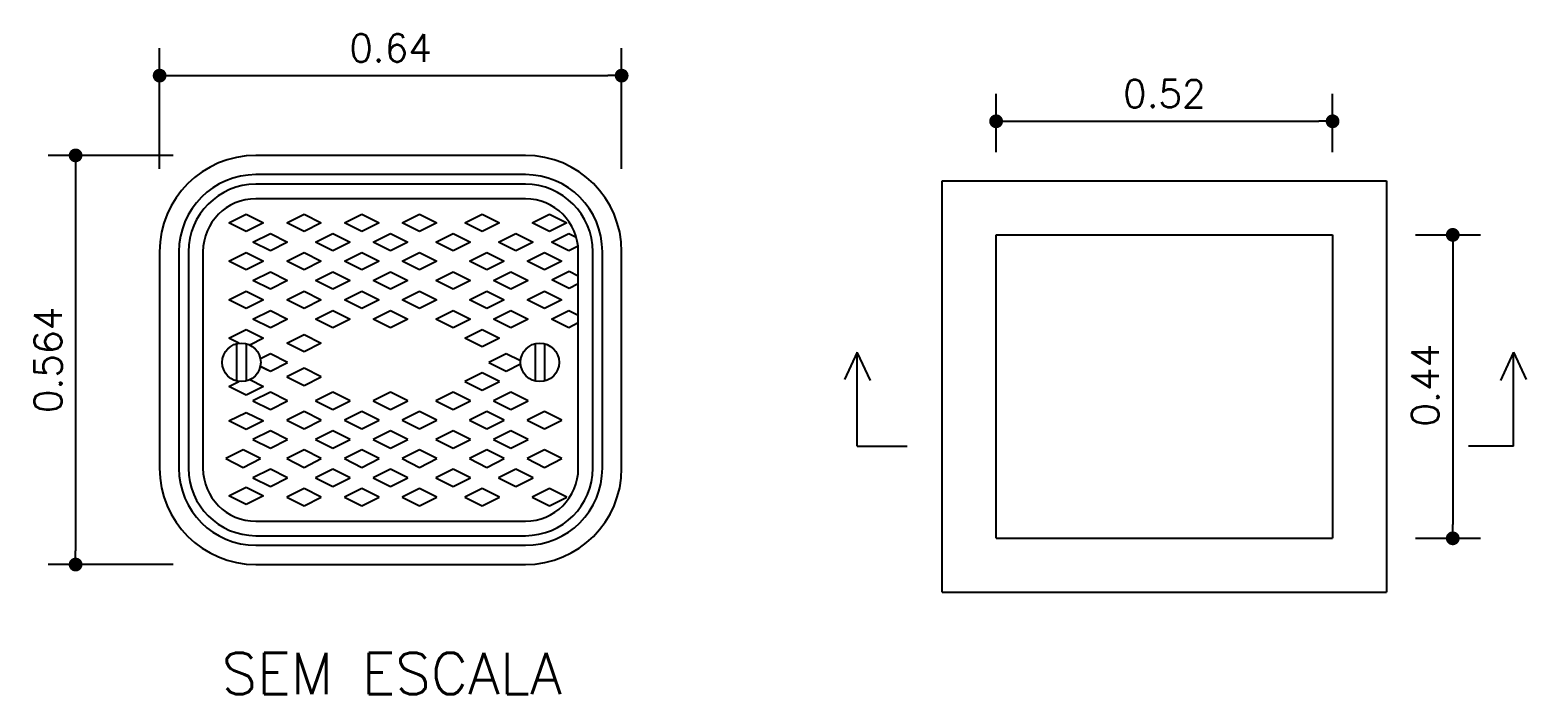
# Model space of a CAD drawing. Extents: x 0.32 to 6.51, y 0.33 to 6.52.
# Drawn here: x 0.74 to 6.16, y 0.33 to 2.74 of the extents above; entities that cross this region are included whole.
import ezdxf

# ---------------------------------------------------------------- set-up
doc = ezdxf.new("R2010")
doc.units = 0
doc.header["$LTSCALE"] = 500
doc.header["$MEASUREMENT"] = 0
doc.header["$PDMODE"] = 3
doc.header["$PDSIZE"] = -15
doc.layers.get('0').update_dxf_attribs({"linetype": 'CONTINUOUS'})
doc.layers.get('DEFPOINTS').update_dxf_attribs({"color": 4, "linetype": 'CONTINUOUS'})
doc.layers.add('DETALHES', color=7, linetype='CONTINUOUS')
doc.styles.add('ROMANS', font='ROMANS.shx', dxfattribs={"height": 0.1})
doc.dimstyles.new('LINEAR', dxfattribs={"dimtxt": 0.1, "dimasz": 0.05, "dimexe": 0.1, "dimexo": 0.3, "dimgap": 0.05, "dimtad": 1, "dimlfac": 0.1, "dimzin": 1, "dimtxsty": 'ROMANS', "dimblk1": 'DOT', "dimblk2": 'DOT', "dimsah": 1, "dimcen": 0.09, "dimclrd": 1, "dimclre": 1, "dimclrt": 3, "dimazin": 3, "dimtfac": 0.0018, "dimtdec": 4, "dimtix": 1, "dimtofl": 0, "dimtmove": 0, "dimatfit": 3, "dimtolj": 1, "dimtzin": 1})

# ---------------------------------------------------------------- blocks, each defined once
blk = doc.blocks.new('_DOT')
at = {"color": 0, "linetype": 'BYBLOCK'}
blk.add_line((-0.5, 0), (-1, 0), dxfattribs=at)
at = {"color": 0, "linetype": 'BYBLOCK', "const_width": 0.5}
blk.add_lwpolyline([(-0.25, 0, 1), (0.25, 0, 1)], format="xyb", close=True, dxfattribs=at)
blk = doc.blocks.new('*D4')
at = {"color": 1, "linetype": 'BYBLOCK'}
for p, q in [((4.2401, 2.2978), (4.2401, 2.5096)), ((5.4602, 2.2978), (5.4602, 2.5096)), ((4.2901, 2.4096), (5.4102, 2.4096))]:
    blk.add_line(p, q, dxfattribs=at)
at = {"layer": 'DEFPOINTS', "color": 0, "linetype": 'BYBLOCK'}
for p in [(5.4602, 2.4096), (4.2401, 1.9978), (5.4602, 1.9978)]:
    blk.add_point(p, dxfattribs=at)
at = {"color": 1, "linetype": 'BYBLOCK', "xscale": 0.05, "yscale": 0.05, "zscale": 0.05, "rotation": 180}
blk.add_blockref('_DOT', (4.2401, 2.4096), dxfattribs=at)
at = {"color": 1, "linetype": 'BYBLOCK', "xscale": 0.05, "yscale": 0.05, "zscale": 0.05}
blk.add_blockref('_DOT', (5.4602, 2.4096), dxfattribs=at)
at = {"color": 3, "linetype": 'BYBLOCK', "insert": (4.8501, 2.5096), "char_height": 0.1, "attachment_point": 5, "style": 'ROMANS'}
blk.add_mtext('\\A1;0.52', dxfattribs=at)
blk = doc.blocks.new('*D5')
at = {"color": 1, "linetype": 'BYBLOCK'}
for p, q in [((5.7602, 1.9978), (5.9959, 1.9978)), ((5.8959, 1.9478), (5.8959, 0.9478)), ((5.7602, 0.8978), (5.9959, 0.8978))]:
    blk.add_line(p, q, dxfattribs=at)
at = {"layer": 'DEFPOINTS', "color": 0, "linetype": 'BYBLOCK'}
for p in [(5.4602, 1.9978), (5.4602, 0.8978), (5.8959, 0.8978)]:
    blk.add_point(p, dxfattribs=at)
at = {"color": 1, "linetype": 'BYBLOCK', "xscale": 0.05, "yscale": 0.05, "zscale": 0.05}
for p, rotation in [((5.8959, 1.9978), 90), ((5.8959, 0.8978), 270)]:
    blk.add_blockref('_DOT', p, dxfattribs=dict(at, rotation=rotation))
at = {"color": 3, "linetype": 'BYBLOCK', "insert": (5.7959, 1.4527), "char_height": 0.1, "attachment_point": 5, "rotation": 90, "style": 'ROMANS'}
blk.add_mtext('\\A1;0.44', dxfattribs=at)
blk = doc.blocks.new('*D6')
at = {"color": 1, "linetype": 'BYBLOCK'}
for p, q in [((1.2071, 2.2369), (1.2071, 2.6751)), ((2.8823, 2.2369), (2.8823, 2.6751)), ((1.2571, 2.5751), (2.8323, 2.5751))]:
    blk.add_line(p, q, dxfattribs=at)
at = {"layer": 'DEFPOINTS', "color": 0, "linetype": 'BYBLOCK'}
for p in [(2.8823, 2.5751), (1.2071, 1.9369), (2.8823, 1.9369)]:
    blk.add_point(p, dxfattribs=at)
at = {"color": 1, "linetype": 'BYBLOCK', "xscale": 0.05, "yscale": 0.05, "zscale": 0.05, "rotation": 180}
blk.add_blockref('_DOT', (1.2071, 2.5751), dxfattribs=at)
at = {"color": 1, "linetype": 'BYBLOCK', "xscale": 0.05, "yscale": 0.05, "zscale": 0.05}
blk.add_blockref('_DOT', (2.8823, 2.5751), dxfattribs=at)
at = {"color": 3, "linetype": 'BYBLOCK', "insert": (2.0447, 2.6751), "char_height": 0.1, "attachment_point": 5, "style": 'ROMANS'}
blk.add_mtext('\\A1;0.64', dxfattribs=at)
blk = doc.blocks.new('*D7')
at = {"color": 1, "linetype": 'BYBLOCK'}
for p, q in [((1.2561, 2.2859), (0.8024, 2.2859)), ((0.9024, 2.2359), (0.9024, 0.8527)), ((1.2561, 0.8027), (0.8024, 0.8027))]:
    blk.add_line(p, q, dxfattribs=at)
at = {"layer": 'DEFPOINTS', "color": 0, "linetype": 'BYBLOCK'}
for p in [(1.5561, 2.2859), (0.9024, 0.8027), (1.5561, 0.8027)]:
    blk.add_point(p, dxfattribs=at)
at = {"color": 1, "linetype": 'BYBLOCK', "xscale": 0.05, "yscale": 0.05, "zscale": 0.05}
for p, rotation in [((0.9024, 2.2859), 90), ((0.9024, 0.8027), 270)]:
    blk.add_blockref('_DOT', p, dxfattribs=dict(at, rotation=rotation))
at = {"color": 3, "linetype": 'BYBLOCK', "insert": (0.8024, 1.5443), "char_height": 0.1, "attachment_point": 5, "rotation": 90, "style": 'ROMANS'}
blk.add_mtext('\\A1;0.564', dxfattribs=at)

msp = doc.modelspace()

# ---------------------------------------------------------------- linework, layer by layer
at = {"layer": 'DETALHES', "color": 4}
for p, q in [((2.5333, 2.2859), (1.5561, 2.2859)), ((4.0445, 0.7022), (4.0445, 2.1934)), ((4.0445, 2.1934), (5.6558, 2.1934)), ((5.6558, 2.1934), (5.6558, 0.7022)), ((4.2401, 0.8978), (4.2401, 1.9978)), ((4.2401, 1.9978), (5.4602, 1.9978)), ((4.2401, 1.9978), (5.4602, 1.9978)), ((5.4602, 1.9978), (5.4602, 0.8978)), ((1.2071, 1.9369), (1.2071, 1.1517)), ((2.8823, 1.1517), (2.8823, 1.9369)), ((4.2401, 0.8978), (5.4602, 0.8978)), ((1.5561, 0.8027), (2.5333, 0.8027)), ((4.0445, 0.7022), (5.6558, 0.7022))]:
    msp.add_line(p, q, dxfattribs=at)
at = {"layer": 'DETALHES', "color": 2}
for p, q in [((2.5333, 2.2161), (1.5561, 2.2161)), ((2.5333, 2.1812), (1.5561, 2.1812)), ((2.5333, 2.1288), (1.5561, 2.1288)), ((1.2769, 1.9369), (1.2769, 1.1517)), ((1.3118, 1.9369), (1.3118, 1.1517)), ((1.3642, 1.9369), (1.3642, 1.1517)), ((2.7252, 1.1517), (2.7252, 1.9369)), ((2.7776, 1.1517), (2.7776, 1.9369)), ((2.8125, 1.1517), (2.8125, 1.9369)), ((1.4863, 1.6031), (1.4863, 1.468)), ((1.5212, 1.6031), (1.5212, 1.468)), ((2.5682, 1.6031), (2.5682, 1.468)), ((2.6031, 1.6031), (2.6031, 1.468)), ((3.7358, 1.5725), (3.6903, 1.4739)), ((3.7358, 1.2313), (3.7358, 1.5725)), ((3.7368, 1.5706), (3.7832, 1.4695)), ((6.1152, 1.5706), (6.0688, 1.4695)), ((6.1162, 1.2313), (6.1162, 1.5725)), ((6.1162, 1.5725), (6.1617, 1.4739)), ((3.7358, 1.2313), (3.9172, 1.2313)), ((6.1162, 1.2313), (5.9535, 1.2313)), ((1.5561, 0.9597), (2.5333, 0.9597)), ((1.5561, 0.9074), (2.5333, 0.9074)), ((1.5561, 0.8725), (2.5333, 0.8725))]:
    msp.add_line(p, q, dxfattribs=at)
at = {"layer": 'DETALHES', "color": 1}
for p, q in [((1.4584, 2.0416), (1.5212, 2.073)), ((1.5212, 2.073), (1.584, 2.0416)), ((1.6678, 2.0416), (1.7306, 2.073)), ((1.7306, 2.073), (1.7934, 2.0416)), ((1.8772, 2.0416), (1.94, 2.073)), ((1.94, 2.073), (2.0028, 2.0416)), ((2.0866, 2.0416), (2.1494, 2.073)), ((2.1494, 2.073), (2.2122, 2.0416)), ((2.3134, 2.0416), (2.3762, 2.073)), ((2.3762, 2.073), (2.4391, 2.0416)), ((2.5577, 2.0416), (2.6205, 2.073)), ((2.6205, 2.073), (2.6833, 2.0416)), ((1.5212, 2.0102), (1.4584, 2.0416)), ((1.584, 2.0416), (1.5212, 2.0102)), ((1.7306, 2.0102), (1.6678, 2.0416)), ((1.7934, 2.0416), (1.7306, 2.0102)), ((1.94, 2.0102), (1.8772, 2.0416)), ((2.0028, 2.0416), (1.94, 2.0102)), ((2.1494, 2.0102), (2.0866, 2.0416)), ((2.2122, 2.0416), (2.1494, 2.0102)), ((2.3762, 2.0102), (2.3134, 2.0416)), ((2.4391, 2.0416), (2.3762, 2.0102)), ((2.6205, 2.0102), (2.5577, 2.0416)), ((2.6833, 2.0416), (2.6205, 2.0102)), ((1.5456, 1.9718), (1.6085, 2.0032)), ((1.6085, 1.9404), (1.5456, 1.9718)), ((1.6085, 2.0032), (1.6713, 1.9718)), ((1.6713, 1.9718), (1.6085, 1.9404)), ((1.7725, 1.9718), (1.8353, 2.0032)), ((1.8353, 1.9404), (1.7725, 1.9718)), ((1.8353, 2.0032), (1.8981, 1.9718)), ((1.8981, 1.9718), (1.8353, 1.9404)), ((1.9819, 1.9718), (2.0447, 2.0032)), ((2.0447, 1.9404), (1.9819, 1.9718)), ((2.0447, 2.0032), (2.1075, 1.9718)), ((2.1075, 1.9718), (2.0447, 1.9404)), ((2.2087, 1.9718), (2.2715, 2.0032)), ((2.2715, 1.9404), (2.2087, 1.9718)), ((2.2715, 2.0032), (2.3344, 1.9718)), ((2.3344, 1.9718), (2.2715, 1.9404)), ((2.4356, 1.9718), (2.4984, 2.0032)), ((2.4984, 1.9404), (2.4356, 1.9718)), ((2.4984, 2.0032), (2.5612, 1.9718)), ((2.5612, 1.9718), (2.4984, 1.9404)), ((2.6275, 1.9718), (2.6903, 2.0032)), ((2.6903, 1.9404), (2.6275, 1.9718)), ((2.6903, 2.0032), (2.7179, 1.9894)), ((2.7241, 1.9573), (2.6903, 1.9404)), ((1.4584, 1.902), (1.5212, 1.9334)), ((1.5212, 1.8706), (1.4584, 1.902)), ((1.5212, 1.9334), (1.584, 1.902)), ((1.584, 1.902), (1.5212, 1.8706)), ((1.6678, 1.902), (1.7306, 1.9334)), ((1.7306, 1.8706), (1.6678, 1.902)), ((1.7306, 1.9334), (1.7934, 1.902)), ((1.7934, 1.902), (1.7306, 1.8706)), ((1.8772, 1.902), (1.94, 1.9334)), ((1.94, 1.8706), (1.8772, 1.902)), ((1.94, 1.9334), (2.0028, 1.902)), ((2.0028, 1.902), (1.94, 1.8706)), ((2.0866, 1.902), (2.1494, 1.9334)), ((2.1494, 1.8706), (2.0866, 1.902)), ((2.1494, 1.9334), (2.2122, 1.902)), ((2.2122, 1.902), (2.1494, 1.8706)), ((2.3309, 1.902), (2.3937, 1.9334)), ((2.3937, 1.8706), (2.3309, 1.902)), ((2.3937, 1.9334), (2.4565, 1.902)), ((2.4565, 1.902), (2.3937, 1.8706)), ((2.5403, 1.902), (2.6031, 1.9334)), ((2.6031, 1.8706), (2.5403, 1.902)), ((2.6031, 1.9334), (2.6659, 1.902)), ((2.6659, 1.902), (2.6031, 1.8706)), ((1.5456, 1.8322), (1.6085, 1.8636)), ((1.6085, 1.8636), (1.6713, 1.8322)), ((1.7725, 1.8322), (1.8353, 1.8636)), ((1.8353, 1.8636), (1.8981, 1.8322)), ((1.9819, 1.8322), (2.0447, 1.8636)), ((2.0447, 1.8636), (2.1075, 1.8322)), ((2.2087, 1.8322), (2.2715, 1.8636)), ((2.2715, 1.8636), (2.3344, 1.8322)), ((2.4181, 1.8322), (2.4809, 1.8636)), ((2.4809, 1.8636), (2.5438, 1.8322)), ((2.6293, 1.8348), (2.6921, 1.8662)), ((2.6921, 1.8662), (2.7252, 1.8497)), ((1.4584, 1.7624), (1.5212, 1.7938)), ((1.5212, 1.7938), (1.584, 1.7624)), ((1.6085, 1.8008), (1.5456, 1.8322)), ((1.6713, 1.8322), (1.6085, 1.8008)), ((1.6678, 1.7624), (1.7306, 1.7938)), ((1.7306, 1.7938), (1.7934, 1.7624)), ((1.8353, 1.8008), (1.7725, 1.8322)), ((1.8981, 1.8322), (1.8353, 1.8008)), ((1.8772, 1.7624), (1.94, 1.7938)), ((1.94, 1.7938), (2.0028, 1.7624)), ((2.0447, 1.8008), (1.9819, 1.8322)), ((2.1075, 1.8322), (2.0447, 1.8008)), ((2.0866, 1.7624), (2.1494, 1.7938)), ((2.1494, 1.7938), (2.2122, 1.7624)), ((2.2715, 1.8008), (2.2087, 1.8322)), ((2.3344, 1.8322), (2.2715, 1.8008)), ((2.3309, 1.7624), (2.3937, 1.7938)), ((2.3937, 1.7938), (2.4565, 1.7624)), ((2.4809, 1.8008), (2.4181, 1.8322)), ((2.5438, 1.8322), (2.4809, 1.8008)), ((2.5403, 1.7624), (2.6031, 1.7938)), ((2.6031, 1.7938), (2.6659, 1.7624)), ((2.6921, 1.8034), (2.6293, 1.8348)), ((2.7252, 1.82), (2.6921, 1.8034)), ((1.5212, 1.731), (1.4584, 1.7624)), ((1.584, 1.7624), (1.5212, 1.731)), ((1.7306, 1.731), (1.6678, 1.7624)), ((1.7934, 1.7624), (1.7306, 1.731)), ((1.94, 1.731), (1.8772, 1.7624)), ((2.0028, 1.7624), (1.94, 1.731)), ((2.1494, 1.731), (2.0866, 1.7624)), ((2.2122, 1.7624), (2.1494, 1.731)), ((2.3937, 1.731), (2.3309, 1.7624)), ((2.4565, 1.7624), (2.3937, 1.731)), ((2.6031, 1.731), (2.5403, 1.7624)), ((2.6659, 1.7624), (2.6031, 1.731)), ((1.5456, 1.6926), (1.6085, 1.724)), ((1.6085, 1.6612), (1.5456, 1.6926)), ((1.6085, 1.724), (1.6713, 1.6926)), ((1.6713, 1.6926), (1.6085, 1.6612)), ((1.7725, 1.6926), (1.8353, 1.724)), ((1.8353, 1.6612), (1.7725, 1.6926)), ((1.8353, 1.724), (1.8981, 1.6926)), ((1.8981, 1.6926), (1.8353, 1.6612)), ((1.9819, 1.6926), (2.0447, 1.724)), ((2.0447, 1.6612), (1.9819, 1.6926)), ((2.0447, 1.724), (2.1075, 1.6926)), ((2.1075, 1.6926), (2.0447, 1.6612)), ((2.2087, 1.6926), (2.2715, 1.724)), ((2.2715, 1.6612), (2.2087, 1.6926)), ((2.2715, 1.724), (2.3344, 1.6926)), ((2.3344, 1.6926), (2.2715, 1.6612)), ((2.4181, 1.6926), (2.4809, 1.724)), ((2.4809, 1.6612), (2.4181, 1.6926)), ((2.4809, 1.724), (2.5438, 1.6926)), ((2.5438, 1.6926), (2.4809, 1.6612)), ((2.6275, 1.6926), (2.6903, 1.724)), ((2.6903, 1.6612), (2.6275, 1.6926)), ((2.6903, 1.724), (2.7252, 1.7065)), ((1.4584, 1.6228), (1.5212, 1.6542)), ((1.5212, 1.6542), (1.584, 1.6228)), ((1.6678, 1.6053), (1.7306, 1.6368)), ((1.7306, 1.6368), (1.7934, 1.6053)), ((2.3134, 1.6228), (2.3762, 1.6542)), ((2.3762, 1.6542), (2.4391, 1.6228)), ((2.7252, 1.6786), (2.6903, 1.6612)), ((1.4945, 1.6047), (1.4584, 1.6228)), ((1.584, 1.6228), (1.5347, 1.5981)), ((1.7306, 1.5739), (1.6678, 1.6053)), ((1.7934, 1.6053), (1.7306, 1.5739)), ((2.3762, 1.5914), (2.3134, 1.6228)), ((2.4391, 1.6228), (2.3762, 1.5914)), ((1.5707, 1.5224), (1.6085, 1.5041)), ((1.6085, 1.567), (1.5723, 1.5489)), ((1.6085, 1.567), (1.5723, 1.5489)), ((1.6085, 1.567), (1.5723, 1.5489)), ((1.6085, 1.567), (1.5723, 1.5489)), ((1.5723, 1.5222), (1.6085, 1.5041)), ((1.5723, 1.5222), (1.6085, 1.5041)), ((1.5723, 1.5222), (1.6085, 1.5041)), ((1.6713, 1.5355), (1.6085, 1.567)), ((1.6713, 1.5355), (1.6085, 1.567)), ((1.6713, 1.5355), (1.6085, 1.567)), ((1.6713, 1.5355), (1.6085, 1.567)), ((1.6085, 1.5041), (1.6713, 1.5355)), ((1.6085, 1.5041), (1.6713, 1.5355)), ((1.6085, 1.5041), (1.6713, 1.5355)), ((1.6085, 1.5041), (1.6713, 1.5355)), ((2.4635, 1.567), (2.4007, 1.5355)), ((2.4007, 1.5355), (2.4635, 1.5041)), ((2.516, 1.5407), (2.4635, 1.567)), ((2.4635, 1.5041), (2.516, 1.5304)), ((1.4584, 1.4483), (1.4945, 1.4664)), ((1.5347, 1.473), (1.584, 1.4483)), ((1.7306, 1.5146), (1.6678, 1.4832)), ((1.6678, 1.4832), (1.7306, 1.4518)), ((1.7934, 1.4832), (1.7306, 1.5146)), ((1.7306, 1.4518), (1.7934, 1.4832)), ((2.3762, 1.4972), (2.3134, 1.4657)), ((2.3134, 1.4657), (2.3762, 1.4343)), ((2.4391, 1.4657), (2.3762, 1.4972)), ((2.3762, 1.4343), (2.4391, 1.4657)), ((1.5212, 1.4169), (1.4584, 1.4483)), ((1.584, 1.4483), (1.5212, 1.4169)), ((1.6085, 1.4274), (1.5456, 1.3959)), ((1.6713, 1.3959), (1.6085, 1.4274)), ((1.8353, 1.4274), (1.7725, 1.3959)), ((1.8981, 1.3959), (1.8353, 1.4274)), ((2.0447, 1.4274), (1.9819, 1.3959)), ((2.1075, 1.3959), (2.0447, 1.4274)), ((2.2715, 1.4274), (2.2087, 1.3959)), ((2.3344, 1.3959), (2.2715, 1.4274)), ((2.4809, 1.4274), (2.4181, 1.3959)), ((2.5438, 1.3959), (2.4809, 1.4274)), ((1.5456, 1.3959), (1.6085, 1.3645)), ((1.6085, 1.3645), (1.6713, 1.3959)), ((1.7306, 1.3576), (1.6678, 1.3262)), ((1.7934, 1.3262), (1.7306, 1.3576)), ((1.7725, 1.3959), (1.8353, 1.3645)), ((1.8353, 1.3645), (1.8981, 1.3959)), ((1.94, 1.3576), (1.8772, 1.3262)), ((2.0028, 1.3262), (1.94, 1.3576)), ((1.9819, 1.3959), (2.0447, 1.3645)), ((2.0447, 1.3645), (2.1075, 1.3959)), ((2.1494, 1.3576), (2.0866, 1.3262)), ((2.2122, 1.3262), (2.1494, 1.3576)), ((2.2087, 1.3959), (2.2715, 1.3645)), ((2.2715, 1.3645), (2.3344, 1.3959)), ((2.3937, 1.3576), (2.3309, 1.3262)), ((2.4565, 1.3262), (2.3937, 1.3576)), ((2.4181, 1.3959), (2.4809, 1.3645)), ((2.4809, 1.3645), (2.5438, 1.3959)), ((2.6031, 1.3576), (2.5403, 1.3262)), ((2.6659, 1.3262), (2.6031, 1.3576)), ((1.4584, 1.3231), (1.5212, 1.3545)), ((1.5212, 1.2917), (1.4584, 1.3231)), ((1.5212, 1.3545), (1.584, 1.3231)), ((1.584, 1.3231), (1.5212, 1.2917)), ((1.6678, 1.3262), (1.7306, 1.2947)), ((1.7306, 1.2947), (1.7934, 1.3262)), ((1.8772, 1.3262), (1.94, 1.2947)), ((1.94, 1.2947), (2.0028, 1.3262)), ((2.0866, 1.3262), (2.1494, 1.2947)), ((2.1494, 1.2947), (2.2122, 1.3262)), ((2.3309, 1.3262), (2.3937, 1.2947)), ((2.3937, 1.2947), (2.4565, 1.3262)), ((2.5403, 1.3262), (2.6031, 1.2947)), ((2.6031, 1.2947), (2.6659, 1.3262)), ((1.6085, 1.2878), (1.5456, 1.2564)), ((1.5456, 1.2564), (1.6085, 1.2249)), ((1.6713, 1.2564), (1.6085, 1.2878)), ((1.6085, 1.2249), (1.6713, 1.2564)), ((1.8353, 1.2878), (1.7725, 1.2564)), ((1.7725, 1.2564), (1.8353, 1.2249)), ((1.8981, 1.2564), (1.8353, 1.2878)), ((1.8353, 1.2249), (1.8981, 1.2564)), ((2.0447, 1.2878), (1.9819, 1.2564)), ((1.9819, 1.2564), (2.0447, 1.2249)), ((2.1075, 1.2564), (2.0447, 1.2878)), ((2.0447, 1.2249), (2.1075, 1.2564)), ((2.2715, 1.2878), (2.2087, 1.2564)), ((2.2087, 1.2564), (2.2715, 1.2249)), ((2.3344, 1.2564), (2.2715, 1.2878)), ((2.2715, 1.2249), (2.3344, 1.2564)), ((2.4809, 1.2878), (2.4181, 1.2564)), ((2.4181, 1.2564), (2.4809, 1.2249)), ((2.5438, 1.2564), (2.4809, 1.2878)), ((2.4809, 1.2249), (2.5438, 1.2564)), ((1.5104, 1.218), (1.4476, 1.1866)), ((1.5733, 1.1866), (1.5104, 1.218)), ((1.7306, 1.218), (1.6678, 1.1866)), ((1.7934, 1.1866), (1.7306, 1.218)), ((1.94, 1.218), (1.8772, 1.1866)), ((2.0028, 1.1866), (1.94, 1.218)), ((2.1494, 1.218), (2.0866, 1.1866)), ((2.2122, 1.1866), (2.1494, 1.218)), ((2.3937, 1.218), (2.3309, 1.1866)), ((2.4565, 1.1866), (2.3937, 1.218)), ((2.6031, 1.218), (2.5403, 1.1866)), ((2.6659, 1.1866), (2.6031, 1.218)), ((1.4476, 1.1866), (1.5104, 1.1551)), ((1.5104, 1.1551), (1.5733, 1.1866)), ((1.6085, 1.1482), (1.5456, 1.1168)), ((1.6713, 1.1168), (1.6085, 1.1482)), ((1.6678, 1.1866), (1.7306, 1.1551)), ((1.7306, 1.1551), (1.7934, 1.1866)), ((1.8353, 1.1482), (1.7725, 1.1168)), ((1.8981, 1.1168), (1.8353, 1.1482)), ((1.8772, 1.1866), (1.94, 1.1551)), ((1.94, 1.1551), (2.0028, 1.1866)), ((2.0447, 1.1482), (1.9819, 1.1168)), ((2.1075, 1.1168), (2.0447, 1.1482)), ((2.0866, 1.1866), (2.1494, 1.1551)), ((2.1494, 1.1551), (2.2122, 1.1866)), ((2.2715, 1.1482), (2.2087, 1.1168)), ((2.3344, 1.1168), (2.2715, 1.1482)), ((2.3309, 1.1866), (2.3937, 1.1551)), ((2.3937, 1.1551), (2.4565, 1.1866)), ((2.4984, 1.1482), (2.4356, 1.1168)), ((2.5612, 1.1168), (2.4984, 1.1482)), ((2.5403, 1.1866), (2.6031, 1.1551)), ((2.6031, 1.1551), (2.6659, 1.1866)), ((1.5456, 1.1168), (1.6085, 1.0853)), ((1.6085, 1.0853), (1.6713, 1.1168)), ((1.7725, 1.1168), (1.8353, 1.0853)), ((1.8353, 1.0853), (1.8981, 1.1168)), ((1.9819, 1.1168), (2.0447, 1.0853)), ((2.0447, 1.0853), (2.1075, 1.1168)), ((2.2087, 1.1168), (2.2715, 1.0853)), ((2.2715, 1.0853), (2.3344, 1.1168)), ((2.4356, 1.1168), (2.4984, 1.0853)), ((2.4984, 1.0853), (2.5612, 1.1168)), ((1.4584, 1.0515), (1.5212, 1.0829)), ((1.5212, 1.0201), (1.4584, 1.0515)), ((1.5212, 1.0829), (1.584, 1.0515)), ((1.584, 1.0515), (1.5212, 1.0201)), ((1.7306, 1.0784), (1.6678, 1.047)), ((1.6678, 1.047), (1.7306, 1.0156)), ((1.7934, 1.047), (1.7306, 1.0784)), ((1.7306, 1.0156), (1.7934, 1.047)), ((1.94, 1.0784), (1.8772, 1.047)), ((1.8772, 1.047), (1.94, 1.0156)), ((2.0028, 1.047), (1.94, 1.0784)), ((1.94, 1.0156), (2.0028, 1.047)), ((2.1494, 1.0784), (2.0866, 1.047)), ((2.0866, 1.047), (2.1494, 1.0156)), ((2.2122, 1.047), (2.1494, 1.0784)), ((2.1494, 1.0156), (2.2122, 1.047)), ((2.3762, 1.0784), (2.3134, 1.047)), ((2.3134, 1.047), (2.3762, 1.0156)), ((2.4391, 1.047), (2.3762, 1.0784)), ((2.3762, 1.0156), (2.4391, 1.047)), ((2.6205, 1.0784), (2.5577, 1.047)), ((2.5577, 1.047), (2.6205, 1.0156)), ((2.6833, 1.047), (2.6205, 1.0784)), ((2.6205, 1.0156), (2.6833, 1.047))]:
    msp.add_line(p, q, dxfattribs=at)
at = {"layer": 'DETALHES', "color": 2}
for centre in [(1.5038, 1.5355), (2.5856, 1.5355)]:
    msp.add_circle(centre, 0.0698, dxfattribs=at)
at = {"layer": 'DETALHES', "color": 4}
for centre, start, end in [((1.5561, 1.9369), 90, 180), ((2.5333, 1.9369), 0, 90), ((1.5561, 1.1517), 180, 270), ((2.5333, 1.1517), 270, 0)]:
    msp.add_arc(centre, 0.349, start, end, dxfattribs=at)
at = {"layer": 'DETALHES', "color": 2}
for centre, radius, start, end in [((1.5561, 1.9369), 0.2792, 90, 180), ((1.5561, 1.9369), 0.2443, 90, 180), ((2.5333, 1.9369), 0.2792, 0, 90), ((2.5333, 1.9369), 0.2443, 0, 90), ((1.5561, 1.9369), 0.1919, 90, 180), ((2.5333, 1.9369), 0.1919, 0, 90), ((1.5561, 1.1517), 0.2792, 180, 270), ((1.5561, 1.1517), 0.2443, 180, 270), ((1.5561, 1.1517), 0.1919, 180, 270), ((2.5333, 1.1517), 0.2443, 270, 0), ((2.5333, 1.1517), 0.2792, 270, 0), ((2.5333, 1.1517), 0.1919, 270, 0)]:
    msp.add_arc(centre, radius, start, end, dxfattribs=at)

# ---------------------------------------------------------------- texts
at = {"layer": 'DETALHES', "color": 4, "style": 'ROMANS'}
msp.add_text('SEM ESCALA', height=0.15, dxfattribs=at).set_placement((1.4317, 0.3332))

# ---------------------------------------------------------------- dimensions: what is measured, and where the dimension line sits
at = {"layer": 'DETALHES'}
for base, p1, p2, text, picture, middle in [((2.8823, 2.5751), (1.2071, 1.9369), (2.8823, 1.9369), '0.64', '*D6', (2.0447, 2.6751)), ((5.4602, 2.4096), (4.2401, 1.9978), (5.4602, 1.9978), '0.52', '*D4', (4.8501, 2.5096))]:
    dim = msp.add_linear_dim(base=base, p1=p1, p2=p2, text=text, dimstyle='LINEAR', dxfattribs=at)
    dim.commit()
    dim.dimension.update_dxf_attribs({"geometry": picture, "text_midpoint": middle})
dim = msp.add_linear_dim(base=(0.9024, 0.8027), p1=(1.5561, 2.2859), p2=(1.5561, 0.8027), angle=90, text='0.564', dimstyle='LINEAR', dxfattribs=at)
dim.commit()
dim.dimension.update_dxf_attribs({"geometry": '*D7', "text_midpoint": (0.8024, 1.5443)})
dim = msp.add_linear_dim(base=(5.8959, 0.8978), p1=(5.4602, 1.9978), p2=(5.4602, 0.8978), angle=90, text='0.44', dimstyle='LINEAR', dxfattribs=at)
dim.commit()
dim.dimension.update_dxf_attribs({"geometry": '*D5', "text_midpoint": (5.8959, 1.4527), "dimtype": 160})

doc.saveas('drawing.dxf')
